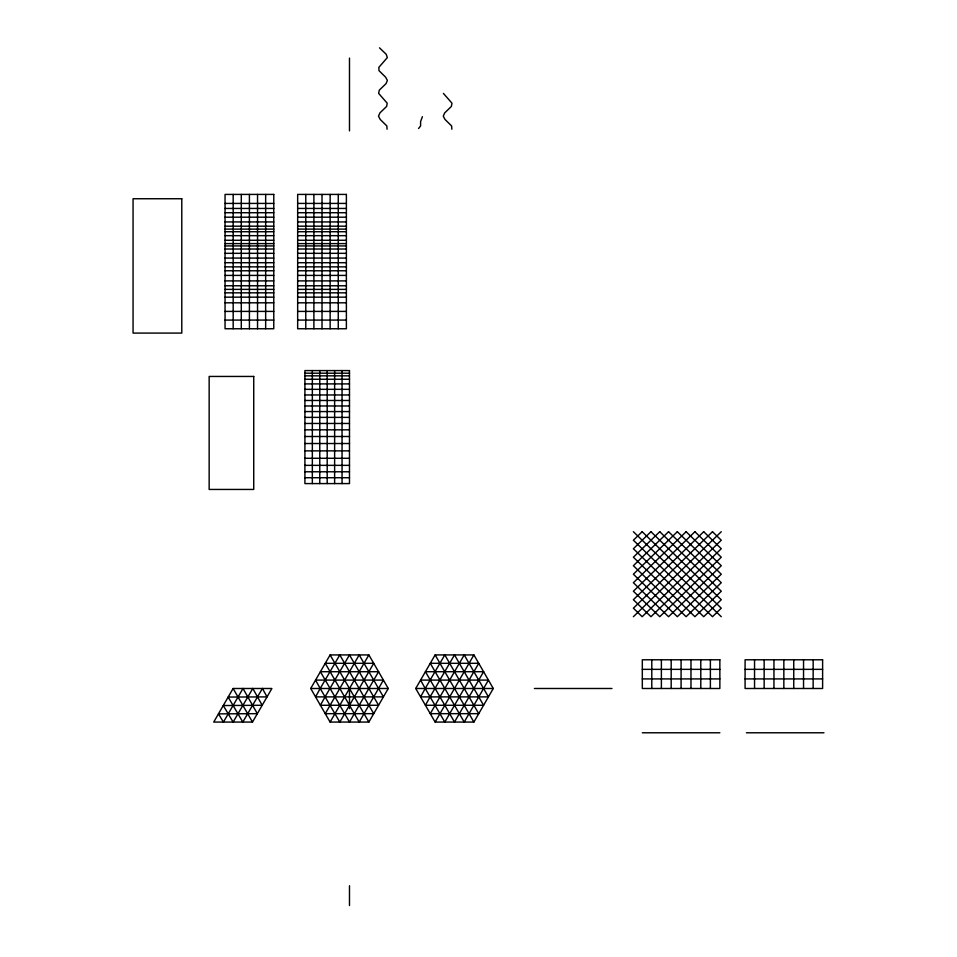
<?xml version="1.0" encoding="UTF-8"?>
<svg xmlns="http://www.w3.org/2000/svg" width="957" height="957" viewBox="0 0 957 957"><rect width="100%" height="100%" fill="white"/><g stroke="black" fill="none" stroke-linecap="round" stroke-linejoin="round"><path stroke-width="1.44" d="M422.42 116.682L420.602 121.539L420.602 125.953L418.568 128.501M233.113 688.49L213.722 722.068L252.492 722.068L271.884 688.49L233.113 688.49L252.492 722.068M310.714 688.49L330.105 654.923L368.864 654.923L388.255 688.49L368.864 722.068L330.105 722.068L310.714 688.49L388.255 688.49M330.105 722.068L368.864 654.923M415.733 688.49L435.124 654.923L473.894 654.923L493.274 688.49L473.894 722.068L435.124 722.068L415.733 688.49L493.274 688.49M435.124 722.068L473.894 654.923M633.378 616.703L721.279 531.721M225.051 203.422L273.774 203.422M297.663 203.422L346.386 203.422M225.051 208.447L273.774 208.447M297.663 208.447L346.386 208.447M225.051 212.717L273.774 212.717M297.663 212.717L346.386 212.717M225.051 217.191L273.774 217.191M297.663 217.191L346.386 217.191M225.051 221.928L273.774 221.928M297.663 221.928L346.386 221.928M225.051 226.187L273.774 226.187M297.663 226.187L346.386 226.187M225.051 229.118L273.774 229.118M297.663 229.118L346.386 229.118M225.051 231.726L273.774 231.726M297.663 231.726L346.386 231.726M225.051 235.661L273.774 235.661M297.663 235.661L346.386 235.661M225.051 240.267L273.774 240.267M297.663 240.267L346.386 240.267M225.051 243.604L273.774 243.604M297.663 243.604L346.386 243.604M225.051 245.925L273.774 245.925M297.663 245.925L346.386 245.925M225.051 249.023L273.774 249.023M297.663 249.023L346.386 249.023M225.051 253.33L273.774 253.33M297.663 253.33L346.386 253.33M225.051 258.079L273.774 258.079M297.663 258.079L346.386 258.079M225.051 262.708L273.774 262.708M297.663 262.708L346.386 262.708M225.051 266.859L273.774 266.859M297.663 266.859L346.386 266.859M225.051 270.771L273.774 270.771M297.663 270.771L346.386 270.771M225.051 275.413L273.774 275.413M297.663 275.413L346.386 275.413M225.051 280.891L273.774 280.891M297.663 280.891L346.386 280.891M225.051 285.772L273.774 285.772M297.663 285.772L346.386 285.772M225.051 289.385L273.774 289.385M297.663 289.385L346.386 289.385M225.051 292.83L273.774 292.83M297.663 292.83L346.386 292.83M225.051 297.16L273.774 297.16M297.663 297.16L346.386 297.16M225.051 302.807L273.774 302.807M297.663 302.807L346.386 302.807M225.051 311.408L273.774 311.408M297.663 311.408L346.386 311.408M225.051 320.081L273.774 320.081M297.663 320.081L346.386 320.081M304.912 373.206L349.484 373.206M304.912 375.838L349.484 375.838M304.912 379.247L349.484 379.247M304.912 383.901L349.484 383.901M304.912 389.332L349.484 389.332M304.912 394.966L349.484 394.966M304.912 400.481L349.484 400.481M304.912 405.971L349.484 405.971M304.912 411.57L349.484 411.57M304.912 417.384L349.484 417.384M304.912 423.461L349.484 423.461M304.912 429.825L349.484 429.825M304.912 436.5L349.484 436.5M304.912 443.522L349.484 443.522M304.912 450.867L349.484 450.867M304.912 458.283L349.484 458.283M304.912 465.353L349.484 465.353M304.912 471.777L349.484 471.777M304.912 477.722L349.484 477.722M642.314 669.35L719.855 669.35M745.084 669.35L822.613 669.35M642.314 678.92L719.855 678.92M745.084 678.92L822.613 678.92M534.425 688.49L611.966 688.49M642.314 732.787L719.855 732.787M746.4 732.787L823.941 732.787M633.378 531.721L721.279 616.703M379.51 47.85L386.269 54.358L387.322 57.611L378.84 67.373L378.984 70.627L385.575 77.134L387.37 80.4L386.03 83.654L379.283 90.161L378.649 93.415L387.202 103.177L386.628 106.43L379.905 112.938L378.505 116.192L380.228 119.446L386.843 125.953L387.071 129.207M443.414 93.415L451.967 103.177L451.393 106.43L444.67 112.938L443.27 116.192L445.005 119.446L451.62 125.953L451.836 129.207M435.124 654.923L473.894 722.068M330.105 654.923L368.864 722.068M813.151 659.78L813.151 688.49M803.545 659.78L803.545 688.49M793.748 659.78L793.748 688.49M783.843 659.78L783.843 688.49M773.95 659.78L773.95 688.49M764.153 659.78L764.153 688.49M754.547 659.78L754.547 688.49M710.381 659.78L710.381 688.49M700.787 659.78L700.787 688.49M690.978 659.78L690.978 688.49M681.085 659.78L681.085 688.49M671.18 659.78L671.18 688.49M661.383 659.78L661.383 688.49M651.789 659.78L651.789 688.49M349.484 58.09L349.484 130.882M349.484 688.49L349.484 708.611M349.484 885.751L349.484 905.573M342.056 370.586L342.056 483.584M338.264 194.415L338.264 328.753M334.627 370.586L334.627 483.584M330.141 194.415L330.141 328.753M327.198 370.586L327.198 483.584M322.019 194.415L322.019 328.753M319.77 370.586L319.77 483.584M313.896 194.415L313.896 328.753M312.341 370.586L312.341 483.584M305.773 194.415L305.773 328.753M265.663 194.415L265.663 328.753M257.541 194.415L257.541 328.753M249.418 194.415L249.418 328.753M241.296 194.415L241.296 328.753M233.173 194.415L233.173 328.753M320.188 688.49L315.559 696.887L383.41 696.887L359.174 654.923L325.248 713.671L373.72 713.671L339.795 654.923L320.188 688.49L339.795 722.068L373.72 663.309L325.248 663.309L359.174 722.068L383.41 680.092L315.559 680.092L320.188 688.49M324.985 696.995L320.404 705.273L378.565 705.273L349.484 654.923L324.985 696.995M378.565 671.706L349.484 722.068L320.404 671.706L378.565 671.706M425.207 688.49L420.59 696.887L488.429 696.887L464.205 654.923L430.279 713.671L478.739 713.671L444.814 654.923L425.207 688.49L444.814 722.068L478.739 663.309L430.279 663.309L464.205 722.068L488.429 680.092L420.59 680.092L425.207 688.49M430.004 696.995L425.434 705.273L483.584 705.273L454.503 654.923L430.004 696.995M483.584 671.706L454.503 722.068L425.434 671.706L483.584 671.706M262.409 688.49L242.803 722.068L228.161 697.067L267.039 696.887L262.409 688.49M252.804 688.49L233.113 722.068L223.268 705.548L262.194 705.273L252.804 688.49M243.006 688.49L223.424 722.068L218.459 713.862L257.337 713.671L243.006 688.49M642.171 531.721L633.378 540.215L712.487 616.703L721.279 608.197L642.171 531.721M650.963 531.721L633.378 548.72L703.706 616.703L721.279 599.704L650.963 531.721M659.756 531.721L633.378 557.213L694.914 616.703L721.279 591.211L659.756 531.721M668.548 531.721L633.378 565.707L686.121 616.703L721.279 582.705L668.548 531.721M677.329 531.721L633.378 574.212L677.329 616.703L721.279 574.212L677.329 531.721M686.121 531.721L633.378 582.705L668.548 616.703L721.279 565.707L686.121 531.721M694.914 531.721L633.378 591.211L659.756 616.703L721.279 557.213L694.914 531.721M703.706 531.721L633.378 599.704L650.963 616.703L721.279 548.72L703.706 531.721M712.487 531.721L633.378 608.197L642.171 616.703L721.279 540.215L712.487 531.721M273.774 194.415L225.051 194.415L225.051 328.753L273.774 328.753L273.774 194.415M346.386 194.415L297.663 194.415L297.663 328.753L346.386 328.753L346.386 194.415M181.782 198.745L133.059 198.745L133.059 333.084L181.782 333.084L181.782 198.745M349.484 370.586L304.912 370.586L304.912 483.584L349.484 483.584L349.484 370.586M253.737 376.448L209.152 376.448L209.152 489.446L253.737 489.446L253.737 376.448M719.855 659.78L642.314 659.78L642.314 688.49L719.855 688.49L719.855 659.78M822.613 659.78L745.084 659.78L745.084 688.49L822.613 688.49L822.613 659.78"/></g></svg>
